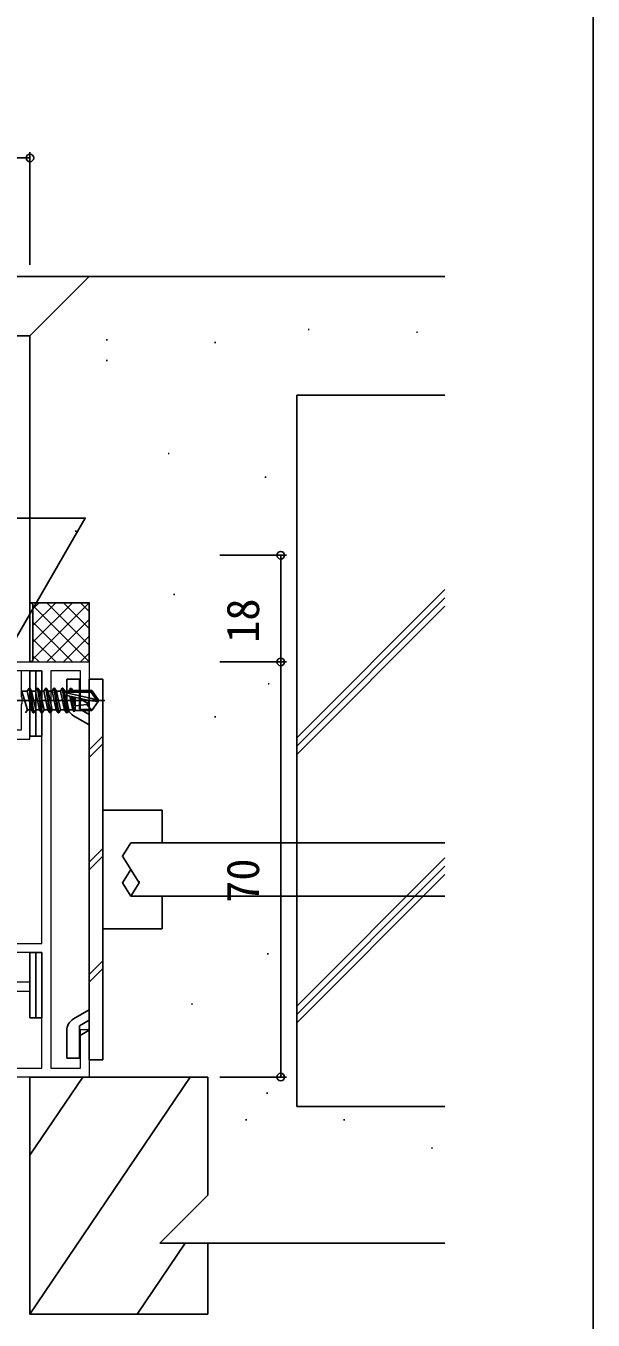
# Model space of a CAD drawing. Units: millimetres, scale not verified. Extents: x -437 to 438, y -344 to 341.
# Drawn here: x 342.5 to 438.2, y -226.3 to -8 of the extents above; entities that cross this region are included whole.
import ezdxf
from ezdxf.enums import TextEntityAlignment as Align

# ---------------------------------------------------------------- set-up
doc = ezdxf.new("R2010")
doc.units = ezdxf.units.MM
doc.header["$LTSCALE"] = 2
doc.layers.add('0-2_YKK_11', color=7, linetype='Continuous', lineweight=18)
for name, color, linetype in [('0-5_YKK_13', 4, 'Continuous'), ('0-7_YKK_D', 6, 'Continuous'), ('0-8_YKK_ZWAK', 7, 'Continuous'), ('0-9_YSS_K', 3, 'Continuous'), ('0-A_YSS_KE', 3, 'Continuous')]:
    doc.layers.add(name, color=color, linetype=linetype)
doc.styles.add('ＭＳ ゴシック', font='')
doc.styles.get('ＭＳ ゴシック').set_extended_font_data('MS Gothic')

msp = doc.modelspace()

# ---------------------------------------------------------------- linework, layer by layer
at = {"layer": '0-2_YKK_11', "color": 4}
for points in [[(328.2, -115.3), (353.2, -115.3), (353.2, -123.3), (351.7, -123.3), (351.7, -116.8), (346.7, -116.8), (346.7, -183.8), (351.7, -183.8), (351.7, -177.3), (353.2, -177.3), (353.2, -185.3), (328.2, -185.3)], [(329.7, -162.8), (345.2, -162.8), (345.2, -116.8), (330.5, -116.8)], [(329.7, -183.8), (345.2, -183.8), (345.2, -164.3), (332, -164.3)]]:
    msp.add_lwpolyline(points, dxfattribs=at)
at = {"layer": '0-2_YKK_11', "color": 1}
msp.add_lwpolyline([(328.2, -126.8), (328.2, -170.8), (343.2, -170.8), (343.2, -169.3), (329.7, -169.3), (329.7, -154), (329.9, -153.8), (330.2, -153.5), (330.2, -135.6), (330.2, -128.3), (343.2, -128.3), (343.2, -116.8), (341.7, -116.8), (341.7, -121.129), (341.843, -121.321), (341.843, -122.279), (341.7, -122.471), (341.7, -126.8)], close=True, dxfattribs=at)
at = {"layer": '0-5_YKK_13'}
for p, q in [((344.2, -116.8), (344.2, -127.8)), ((345.2, -116.8), (345.2, -127.8)), ((343.05, -119.7), (342.732, -120.25)), ((343.75, -123.9), (343.05, -119.7)), ((343.05, -119.7), (343.15, -119.7)), ((343.15, -119.7), (343.468, -120.25)), ((343.15, -119.7), (343.85, -123.9)), ((344.45, -119.7), (344.132, -120.25)), ((345.15, -123.9), (344.45, -119.7)), ((344.45, -119.7), (344.55, -119.7)), ((344.55, -119.7), (345.25, -123.9)), ((345.85, -119.7), (345.532, -120.25)), ((346.55, -123.9), (345.85, -119.7)), ((345.85, -119.7), (345.95, -119.7)), ((345.95, -119.7), (346.65, -123.9)), ((347.25, -119.7), (346.932, -120.25)), ((347.95, -123.9), (347.25, -119.7)), ((347.25, -119.7), (347.35, -119.7)), ((347.35, -119.7), (348.05, -123.9)), ((348.65, -119.7), (348.332, -120.25)), ((349.35, -123.9), (348.65, -119.7)), ((348.65, -119.7), (348.75, -119.7)), ((348.75, -119.7), (349.45, -123.9)), ((349.399, -118.175), (351.548, -118.175)), ((349.4, -122.367), (349.4, -118.175)), ((349.992, -119.8), (349.732, -120.25)), ((349.992, -119.8), (350.208, -119.8)), ((349.992, -119.8), (350.091, -120.4)), ((350.208, -119.8), (350.324, -120.4)), ((351.548, -123.203), (351.548, -118.175)), ((355.5, -118.172), (353.2, -118.172)), ((353.2, -182.428), (353.2, -118.172)), ((355.5, -182.428), (355.5, -118.172)), ((337.5, -121.8), (355.81, -121.8)), ((342.768, -123.35), (341.85, -120.3)), ((341.9, -120.25), (342.732, -120.25)), ((342.732, -120.25), (343.432, -123.35)), ((343.468, -120.25), (344.168, -123.35)), ((343.468, -120.25), (344.132, -120.25)), ((344.132, -120.25), (344.832, -123.35)), ((344.868, -120.25), (345.532, -120.25)), ((345.532, -120.25), (346.232, -123.35)), ((346.268, -120.25), (346.932, -120.25)), ((346.932, -120.25), (347.632, -123.35)), ((347.668, -120.25), (348.332, -120.25)), ((348.332, -120.25), (349.032, -123.35)), ((349.068, -120.25), (349.732, -120.25)), ((349.09, -120.457), (354.338, -121.65)), ((349.193, -120.89), (353.194, -121.8)), ((349.213, -120.895), (349.768, -123.35)), ((349.732, -120.25), (349.767, -120.403)), ((349.914, -121.054), (350.432, -123.35)), ((350.21, -121.122), (350.635, -123.7)), ((350.381, -120.1), (353.655, -120.1)), ((350.476, -121.182), (350.8, -122.848)), ((350.8, -120.1), (350.8, -120.4)), ((350.8, -121.256), (350.8, -123.5)), ((353.2, -122.425), (351.548, -121.471)), ((353.194, -121.8), (354.7, -121.8)), ((353.194, -121.8), (354.7, -121.95)), ((353.655, -120.1), (353.495, -120.4)), ((353.655, -120.1), (354.7, -121.65)), ((353.655, -123.5), (354.7, -121.95)), ((354.338, -121.65), (354.7, -121.65)), ((354.7, -121.95), (354.7, -121.65)), ((342.45, -123.9), (342.768, -123.35)), ((342.768, -123.35), (343.432, -123.35)), ((343.75, -123.9), (343.432, -123.35)), ((343.75, -123.9), (343.85, -123.9)), ((343.85, -123.9), (344.168, -123.35)), ((344.168, -123.35), (344.832, -123.35)), ((345.15, -123.9), (344.832, -123.35)), ((345.15, -123.9), (345.25, -123.9)), ((345.25, -123.9), (345.568, -123.35)), ((345.568, -123.35), (346.232, -123.35)), ((346.55, -123.9), (346.232, -123.35)), ((346.55, -123.9), (346.65, -123.9)), ((346.65, -123.9), (346.968, -123.35)), ((346.968, -123.35), (347.632, -123.35)), ((347.95, -123.9), (347.632, -123.35)), ((347.95, -123.9), (348.05, -123.9)), ((348.05, -123.9), (348.368, -123.35)), ((348.368, -123.35), (349.032, -123.35)), ((349.35, -123.9), (349.032, -123.35)), ((349.35, -123.9), (349.45, -123.9)), ((349.45, -123.9), (349.768, -123.35)), ((349.768, -123.35), (350.432, -123.35)), ((350.635, -123.7), (350.432, -123.35)), ((353.2, -125.889), (350.55, -124.359)), ((350.729, -123.5), (350.635, -123.7)), ((350.729, -123.5), (353.655, -123.5)), ((353.2, -124.157), (351.548, -123.203)), ((352.8, -122.5), (353.655, -123.5)), ((344.2, -127.8), (343.2, -127.8)), ((345.2, -127.8), (344.2, -127.8)), ((355.5, -127.827), (353.2, -130.127)), ((355.5, -129.111), (353.2, -131.411)), ((365.5, -140.3), (355.5, -140.3)), ((365.5, -145.8), (365.5, -140.3)), ((355.5, -146.771), (353.2, -149.071)), ((355.5, -148.054), (353.2, -150.354)), ((361.6, -152.284), (361.6, -152.55)), ((365.5, -160.3), (365.5, -154.8)), ((365.5, -160.3), (355.5, -160.3)), ((344.2, -164.3), (344.2, -175.3)), ((345.2, -164.3), (345.2, -175.3)), ((355.5, -165.715), (353.2, -168.015)), ((355.5, -166.998), (353.2, -169.298)), ((353.201, -173.961), (350.551, -175.491)), ((344.2, -175.3), (343.2, -175.3)), ((345.2, -175.3), (344.2, -175.3)), ((353.201, -175.693), (351.549, -176.647)), ((351.549, -176.647), (351.549, -182.125)), ((349.401, -177.483), (349.401, -182.125)), ((353.201, -177.425), (351.549, -178.379)), ((349.4, -182.125), (351.549, -182.125)), ((355.5, -182.428), (353.2, -182.428))]:
    msp.add_line(p, q, dxfattribs=at)
for points in [[(344.2, -116.8), (343.2, -116.8), (343.2, -127.8)], [(345.2, -116.8), (344.2, -116.8), (344.2, -127.8)], [(344.55, -119.7), (344.868, -120.25), (345.568, -123.35)], [(345.95, -119.7), (346.268, -120.25), (346.968, -123.35)], [(347.35, -119.7), (347.668, -120.25), (348.368, -123.35)], [(348.75, -119.7), (349.068, -120.25), (349.111, -120.442)], [(350.208, -119.8), (350.468, -120.25), (350.501, -120.4)], [(349.248, -120.4), (353.495, -120.4), (354.338, -121.65)], [(353.301, -121.8), (352.8, -122.5), (350.8, -122.7)], [(360.2, -145.8), (358.8, -148.05), (360.2, -150.3)], [(360.2, -145.8), (388.2, -145.8), (413.2, -145.8)], [(360.2, -154.8), (358.8, -152.55), (360.2, -150.3)], [(360.2, -154.8), (361.6, -152.55), (360.2, -150.3)], [(358.8, -152.579), (358.8, -152.564), (358.8, -152.55)], [(360.2, -154.8), (388.2, -154.8), (413.2, -154.8)], [(344.2, -164.3), (343.2, -164.3), (343.2, -175.3)], [(345.2, -164.3), (344.2, -164.3), (344.2, -175.3)]]:
    msp.add_lwpolyline(points, dxfattribs=at)
for centre, radius, start, end in [((349.248, -120.648), 0.248, 90, 257.19096), ((351.7, -122.367), 2.3, 180, 239.99975), ((351.701, -177.483), 2.3, 120.00253, 180.00228)]:
    msp.add_arc(centre, radius, start, end, dxfattribs=at)
at = {"layer": '0-7_YKK_D'}
for p, q in [((323.2, -30.3), (343.2, -30.3)), ((343.2, -48.3), (343.2, -29.3)), ((375.2, -97.3), (386.5, -97.3)), ((385.5, -97.3), (385.5, -115.3)), ((375.2, -115.3), (386.5, -115.3)), ((375.2, -115.3), (386.5, -115.3)), ((385.5, -115.3), (385.5, -185.3)), ((375.2, -185.3), (386.5, -185.3))]:
    msp.add_line(p, q, dxfattribs=at)
msp.add_lwpolyline([(338.505, -115.3), (339.78, -113.092), (352.521, -91.03), (277.875, -91.03)], dxfattribs=at)
for centre in [(343.2, -30.3), (385.5, -97.3), (385.5, -115.3), (385.5, -115.3), (385.5, -185.3)]:
    msp.add_circle(centre, 0.637, dxfattribs=at)
at = {"layer": '0-8_YKK_ZWAK'}
msp.add_lwpolyline([(-436.8, -343.8), (438.2, -343.8), (438.2, 306.2)], dxfattribs=at)
at = {"layer": '0-9_YSS_K'}
for p, q in [((176.612, -50.3), (353.2, -50.3)), ((343.2, -60.3), (176.612, -60.3)), ((356.056, -60.956), (356.256, -60.956)), ((390.11, -59.223), (390.31, -59.223)), ((408.4, -59.675), (408.6, -59.675)), ((374.346, -61.408), (374.546, -61.408)), ((356.056, -64.472), (356.256, -64.472)), ((366.507, -80.149), (366.707, -80.149)), ((382.836, -84.151), (383.036, -84.151)), ((350.83, -93.214), (351.03, -93.214)), ((367.431, -103.936), (367.631, -103.936)), ((388.2, -128.075), (413.2, -103.075)), ((388.2, -129.489), (413.2, -104.489)), ((343.7, -111.986), (350.386, -105.3)), ((343.7, -109.158), (347.558, -105.3)), ((343.7, -106.329), (344.729, -105.3)), ((343.7, -114.815), (353.2, -105.315)), ((353.2, -115.285), (343.7, -105.785)), ((343.7, -105.8), (343.7, -114.8)), ((353.2, -112.457), (346.043, -105.3)), ((353.2, -109.628), (348.872, -105.3)), ((353.2, -106.8), (351.7, -105.3)), ((388.2, -130.903), (413.2, -105.903)), ((350.386, -115.3), (343.7, -108.614)), ((346.043, -115.3), (353.2, -108.143)), ((348.872, -115.3), (353.2, -110.972)), ((347.558, -115.3), (343.7, -111.442)), ((344.729, -115.3), (343.7, -114.271)), ((351.7, -115.3), (353.2, -113.8)), ((383.358, -118.991), (383.558, -118.991)), ((374.346, -124.568), (374.546, -124.568)), ((388.2, -173.329), (413.2, -148.329)), ((388.2, -174.744), (413.2, -149.744)), ((388.2, -176.158), (413.2, -151.158)), ((383.226, -164.532), (383.426, -164.532)), ((370.435, -173.013), (370.635, -173.013)), ((370.2, -185.3), (343.2, -225.3)), ((352.103, -185.3), (343.2, -198.489)), ((383.098, -188.01), (383.298, -188.01)), ((379.571, -192.503), (379.771, -192.503)), ((396.101, -192.503), (396.301, -192.503)), ((410.926, -197.278), (411.126, -197.278)), ((369.397, -213.3), (361.297, -225.3))]:
    msp.add_line(p, q, dxfattribs=at)
for centre, start, end in [((343.2, -105.8), 0, 90), ((343.2, -114.8), 270, 0)]:
    msp.add_arc(centre, 0.5, start, end, dxfattribs=at)
at = {"layer": '0-A_YSS_KE'}
for p, q in [((343.2, -60.3), (353.2, -50.3)), ((413.2, -50.3), (353.2, -50.3)), ((343.2, -115.3), (343.2, -60.3)), ((413.2, -70.3), (388.2, -70.3)), ((388.2, -190.3), (388.2, -70.3)), ((373.2, -185.3), (343.2, -185.3)), ((343.2, -185.3), (343.2, -225.3)), ((388.2, -190.3), (413.2, -190.3)), ((365.1, -213.3), (373.2, -213.3)), ((373.2, -225.3), (373.2, -213.3)), ((373.2, -213.3), (413.2, -213.3)), ((343.2, -225.3), (373.2, -225.3))]:
    msp.add_line(p, q, dxfattribs=at)
for points in [[(353.2, -115.3), (353.2, -105.3), (343.2, -105.3)], [(365.1, -213.3), (373.2, -205.2), (373.2, -185.3)]]:
    msp.add_lwpolyline(points, dxfattribs=at)

# ---------------------------------------------------------------- texts
at = {"layer": '0-7_YKK_D', "style": 'ＭＳ ゴシック'}
for s, p in [('18', (383.5, -112.074)), ('70', (383.5, -155.925))]:
    msp.add_text(s, height=5.499, rotation=90, dxfattribs=at).set_placement(p, align=Align.BOTTOM_LEFT)

doc.saveas('drawing.dxf')
